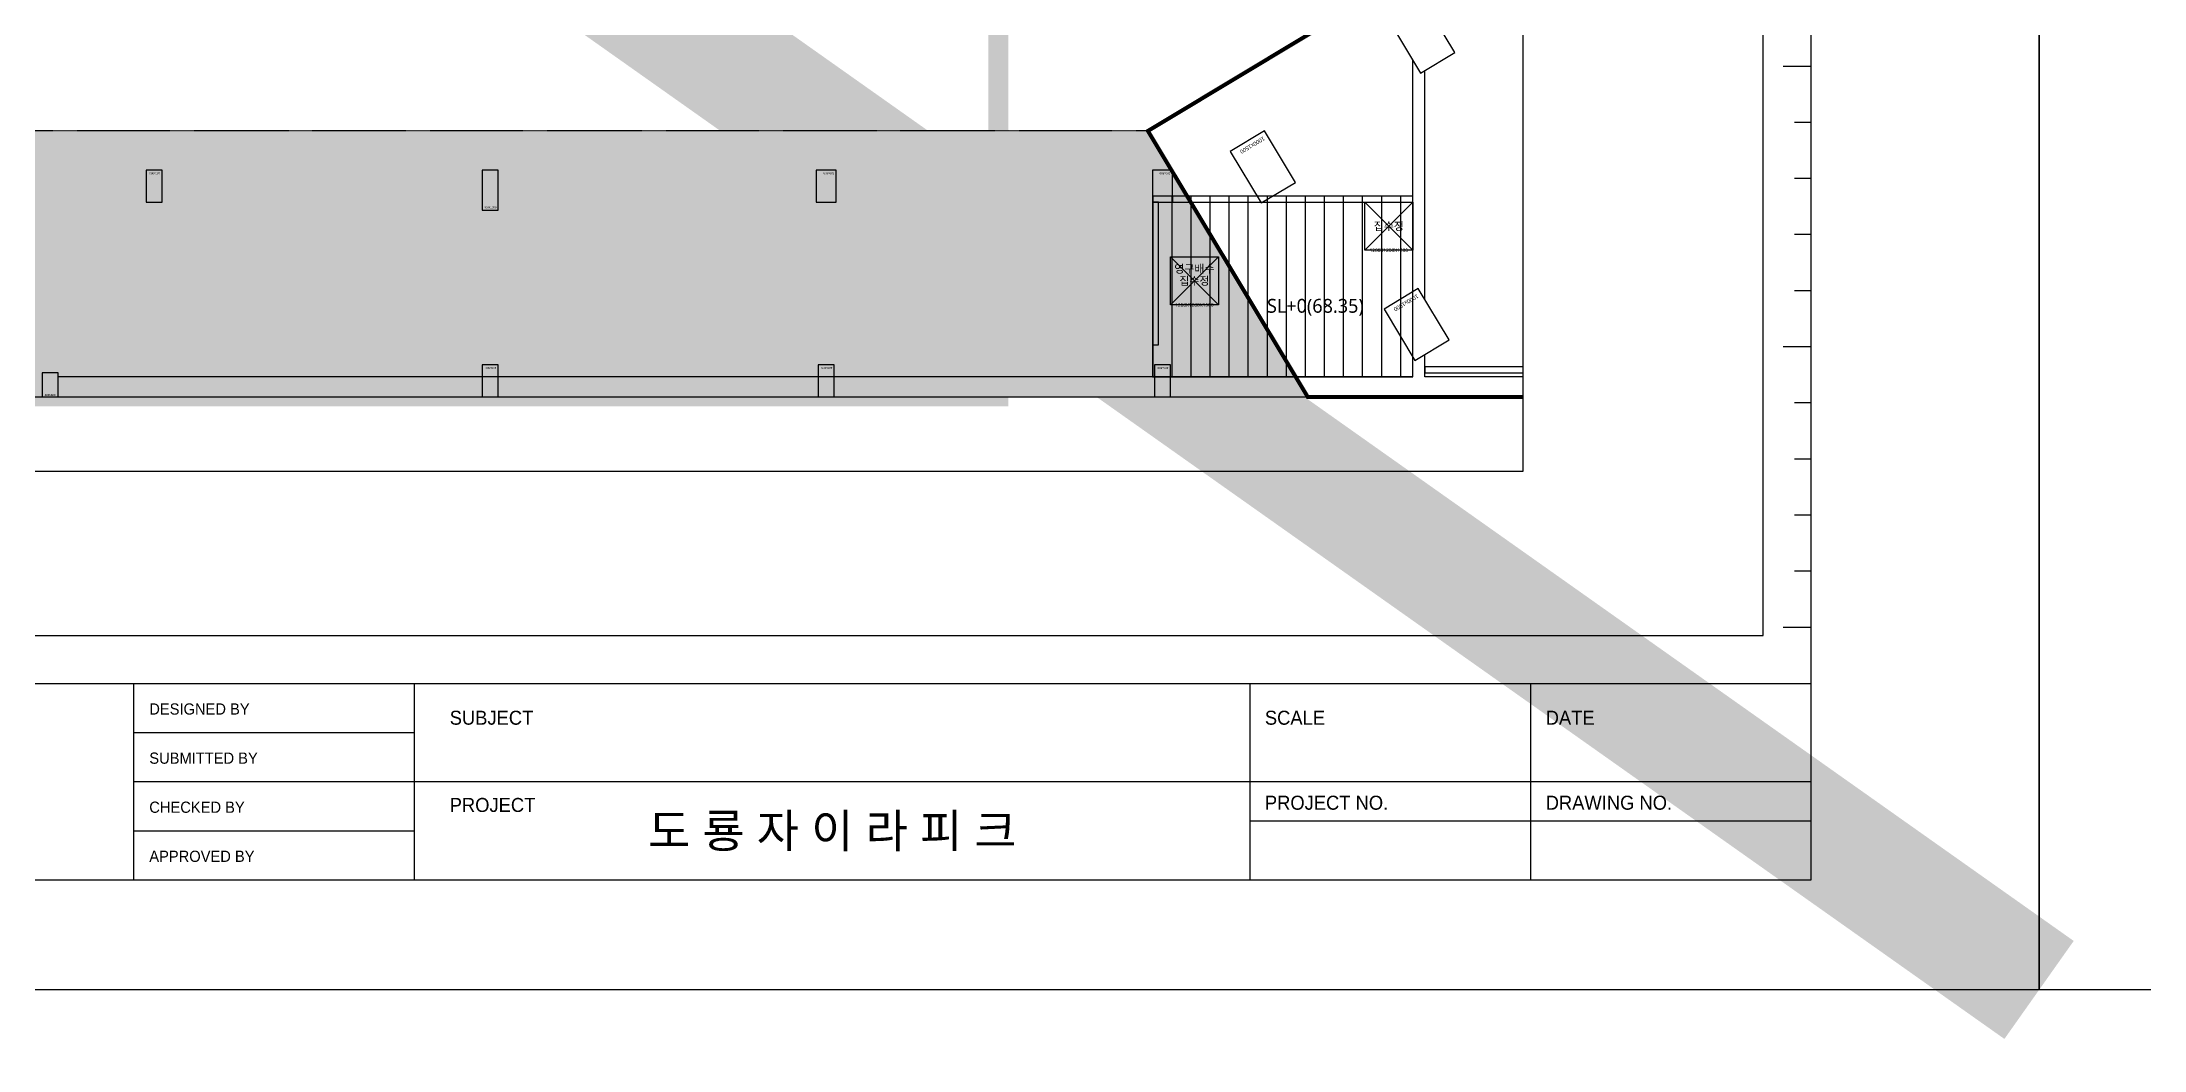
# Model space of a CAD drawing. Header units: millimetres. Extents: x 43843 to 1069877, y 60576 to 148433.
# Drawn here: x 833931 to 886465, y 60576 to 85766 of the extents above; entities that cross this region are included whole.
import ezdxf
from ezdxf.enums import TextEntityAlignment as Align

# ---------------------------------------------------------------- set-up
doc = ezdxf.new("R2010")
doc.units = ezdxf.units.MM
doc.linetypes.add('HID', pattern=[2.5, 1.5, -1])
doc.linetypes.add('HIDDEN', pattern=[0.375, 0.25, -0.125])
for name, color, linetype, plot in [('+S_LEVEL_TEXT(NO PLOT)', 7, 'Continuous', False), ('DEFPOINT', 142, 'Continuous', False), ('S_NOPLOT_251', 251, 'Continuous', False)]:
    doc.layers.add(name, color=color, linetype=linetype, plot=plot)
for name, color, linetype in [('8', 8, 'Continuous'), ('S-FND_OUTLINE_공동주택 기초', 1, 'HID'), ('S-FND_OUTLINE_지하주차장 기초', 4, 'HID'), ('S-HAT', 252, 'Continuous'), ('S-HAT_SLAB LEVEL', 7, 'Continuous'), ('XR-지하주차장$0$A-CON', 2, 'Continuous'), ('XR-지하주차장$0$AA-COL', 2, 'Continuous'), ('XR-지하주차장$1$A-집수정', 4, 'Continuous'), ('기초', 7, 'Continuous')]:
    doc.layers.add(name, color=color, linetype=linetype)
doc.layers.add('JEIL-TXT1', color=7, linetype='Continuous', lineweight=9)
doc.styles.add('BAS_TITLE1', font='')
doc.styles.add('EST', font='')
doc.styles.add('XR-지하주차장$0$Standard', font='arial.ttf')
doc.styles.add('XR-지하주차장$0$맑은고딕', font='malgun.ttf')
doc.styles.add('맑은 고딕', font='malgun.ttf')
doc.styles.get('BAS_TITLE1').set_extended_font_data('HYHeadLine-Medium')
doc.styles.get('EST').set_extended_font_data('HYHeadLine-Medium')

# ---------------------------------------------------------------- blocks, each defined once
blk = doc.blocks.new('zw$9A02')
at = {"color": 7}
for p, q in [((85731, -46331), (85205, -46331)), ((85731, -47383), (85415, -47383)), ((85731, -48434), (85415, -48434)), ((85731, -49486), (85415, -49486)), ((85731, -50537), (85415, -50537)), ((85731, -51589), (85205, -51589)), ((85731, -52641), (85415, -52641)), ((85731, -53692), (85415, -53692)), ((85731, -54744), (85415, -54744)), ((85731, -55796), (85415, -55796)), ((85731, -56847), (85205, -56847))]:
    blk.add_line(p, q, dxfattribs=at)
at = {"color": 4}
for p, q in [((3810, -57899), (85731, -57899)), ((54288, -61579), (54288, -57899)), ((59546, -61579), (59546, -57899)), ((75215, -61579), (75215, -57899)), ((80473, -61579), (80473, -57899)), ((54288, -58819), (59546, -58819)), ((54288, -59739), (85731, -59739)), ((54288, -60659), (59546, -60659)), ((75215, -60475), (85731, -60475))]:
    blk.add_line(p, q, dxfattribs=at)
blk.add_lwpolyline([(0, -63643), (0, 0), (90000, 0), (90000, -63643)], close=True)
blk.add_lwpolyline([(3810, -61579), (85731, -61579), (85731, -3425), (3810, -3425)], close=True, dxfattribs=at)
at = {"layer": 'DEFPOINT', "color": 150}
blk.add_lwpolyline([(4710, -56999), (84831, -56999), (84831, -4325), (4710, -4325)], close=True, dxfattribs=at)
at = {"style": 'BAS_TITLE1'}
for s, height, p in [('DESIGNED BY', 210.32, (54577, -58482)), ('SUBJECT', 262.9, (60208, -58672)), ('SCALE', 262.9, (75488, -58672)), ('DATE', 262.9, (80752, -58672)), ('SUBMITTED BY', 210.32, (54577, -59403)), ('CHECKED BY', 210.3, (54577, -60323)), ('PROJECT', 262.9, (60208, -60307)), ('PROJECT NO.', 262.9, (75488, -60265)), ('DRAWING NO.', 262.9, (80752, -60265)), ('APPROVED BY', 210.32, (54577, -61243))]:
    blk.add_text(s, height=height, dxfattribs=at).set_placement(p)
at = {"layer": 'JEIL-TXT1', "color": 2, "style": 'EST'}
blk.add_text('도 룡 자 이 라 피 크', height=630, dxfattribs=at).set_placement((67380, -60659), align=Align.MIDDLE_CENTER)
blk = doc.blocks.new('zw$D357')
at = {"layer": 'S-HAT'}
h = blk.add_hatch(dxfattribs=at)
h.set_pattern_fill('GRASS', color=256, scale=20)
h.set_pattern_definition([(90, (-331308.68, 2741039.9), (-359.21, 359.21), [95.25, -623.17]), (45, (-331308.7, 2741039.9), (-359.210245, 359.210245), [95.25, -412.75]), (135, (-331308.7, 2741039.9), (-359.210245, -359.210245), [95.25, -412.75])])
h.paths.add_polyline_path([(-65008, -55192), (-61014, -48545), (-9370, -48545), (-5377, -55192)])
at = {"layer": 'S-HAT_SLAB LEVEL', "transparency": 33554559}
h = blk.add_hatch(dxfattribs=at)
h.set_pattern_fill('ANSI31', color=8, scale=150, angle=45)
h.set_pattern_definition([(90, (-331308.57, 62679.2), (-476.25, 0), [])])
h.paths.add_polyline_path([(-9260, -50177), (-9260, -54692), (-2750, -54692), (-2750, -50177)])
blk.add_lwpolyline([(-70457, 878), (0, 878), (0, -57059), (-70457, -57059)], close=True)
at = {"layer": 'S-FND_OUTLINE_공동주택 기초', "linetype": 'HIDDEN', "ltscale": 0.5, "const_width": 100}
blk.add_lwpolyline([(0, -55192), (-5376, -55192), (-9370, -48545), (-5012, -45926), (-5388, -45300), (-3850, -44376), (-3850, -37659), (-6332, -35177), (-10760, -35177), (-10760, -17877), (-220, -17877), (356, -18452)], dxfattribs=at)
at = {"layer": 'S-FND_OUTLINE_지하주차장 기초'}
blk.add_lwpolyline([(-9370, -48545), (-61014, -48545), (-65008, -55192), (-5377, -55192)], close=True, dxfattribs=at)
at = {"layer": 'S-HAT_SLAB LEVEL', "lineweight": -2}
blk.add_lwpolyline([(-2750, -50177), (-9260, -50177), (-9260, -54692), (-2750, -54692)], close=True, dxfattribs=at)
at = {"layer": 'S_NOPLOT_251'}
for points in [[(-9260, -53892), (-9110, -53892), (-9110, -50327), (-9260, -50327)], [(-8760, -50177), (-8760, -50327), (-2750, -50327), (-2750, -50177)]]:
    blk.add_lwpolyline(points, close=True, dxfattribs=at)
blk.add_lwpolyline([(0, -54442), (-2450, -54442), (-2450, -54592), (0, -54592)], dxfattribs=at)
at = {"layer": 'XR-지하주차장$0$A-CON'}
for p, q in [((-2750, -52564), (-2750, -46778)), ((-2450, -52753), (-2450, -47035)), ((-2750, -54692), (-2750, -54195)), ((-2450, -54692), (-2450, -54134)), ((-2750, -54692), (-36610, -54692)), ((0, -54692), (-2450, -54692)), ((-70457, -55192), (0, -55192))]:
    blk.add_line(p, q, dxfattribs=at)
at = {"layer": 'XR-지하주차장$0$AA-COL'}
for points in [[(-3329, -45813), (-2557, -47099), (-1699, -46584), (-2472, -45298)], [(-7312, -49058), (-6539, -50344), (-5682, -49829), (-6455, -48543)], [(-34010, -49527), (-34410, -49527), (-34410, -50327), (-34010, -50327)], [(-26010, -50527), (-25610, -50527), (-25610, -49527), (-26010, -49527)], [(-17160, -49527), (-17660, -49527), (-17660, -50327), (-17160, -50327)], [(-8760, -49527), (-9260, -49527), (-9260, -50327), (-8760, -50327)], [(-3470, -52997), (-2697, -54283), (-1840, -53767), (-2612, -52482)], [(-37010, -55192), (-36610, -55192), (-36610, -54592), (-37010, -54592)], [(-25610, -54392), (-26010, -54392), (-26010, -55192), (-25610, -55192)], [(-17210, -54392), (-17610, -54392), (-17610, -55192), (-17210, -55192)], [(-8810, -54392), (-9210, -54392), (-9210, -55192), (-8810, -55192)]]:
    blk.add_lwpolyline(points, close=True, dxfattribs=at)
at = {"layer": 'XR-지하주차장$1$A-집수정', "lineweight": -3, "ltscale": 0.5}
for p, q in [((-3950, -51527), (-2750, -50327)), ((-3950, -50327), (-2750, -51527)), ((-8810, -51692), (-7610, -52892)), ((-7610, -51692), (-8810, -52892))]:
    blk.add_line(p, q, dxfattribs=at)
for points in [[(-3950, -50327), (-2750, -50327), (-2750, -51527), (-3950, -51527)], [(-8810, -51692), (-7610, -51692), (-7610, -52892), (-8810, -52892)]]:
    blk.add_lwpolyline(points, close=True, dxfattribs=at)
at = {"layer": '기초', "color": 6, "linetype": 'HID', "ltscale": 3, "const_width": 500}
blk.add_lwpolyline([(-56498, -55179), (-56498, -13109), (-51183, -13099), (-51183, -15035), (-51183, -15035), (-51183, -15047), (-37285, -15025), (-37298, -6685), (-14910, -6684), (-14910, -24464), (-14910, -24464), (-14910, -24477), (-13109, -24477), (-13109, -55179)], close=True, dxfattribs=at)
at = {"layer": '+S_LEVEL_TEXT(NO PLOT)', "color": 3, "style": '맑은 고딕'}
blk.add_text('SL+0(68.35)', height=345.77, dxfattribs=at).set_placement((-5185, -53088), align=Align.CENTER)
at = {"layer": 'Defpoints', "style": 'XR-지하주차장$0$Standard'}
for s, height, rotation, p in [('1000x1500', 100, 211, (-6489, -48680)), ('400x800', 50, 180, (-34060, -49577)), ('500x800', 50, 180, (-17210, -49577)), ('500x800', 50, 180, (-8810, -49577)), ('1000x1500', 100, 211, (-2647, -52619)), ('400x800', 50, 180, (-25660, -54442)), ('400x800', 50, 180, (-17260, -54442)), ('400x800', 50, 180, (-8860, -54442))]:
    blk.add_text(s, height=height, rotation=rotation, dxfattribs=at).set_placement(p)
for s, p in [('400x1000', (-25960, -50477)), ('400x600', (-36943, -55169))]:
    blk.add_text(s, height=50, dxfattribs=at).set_placement(p)
at = {"layer": 'Defpoints', "style": 'XR-지하주차장$0$맑은고딕'}
for s, p in [('집수정', (-3350, -50927)), ('영구배수', (-8210, -51992)), ('집수정', (-8210, -52292))]:
    blk.add_text(s, height=200, dxfattribs=at).set_placement(p, align=Align.MIDDLE_CENTER)
for s, p in [('1200X1200X1200', (-3350, -51527)), ('1200X1200X1500', (-8210, -52892))]:
    blk.add_text(s, height=90, dxfattribs=at).set_placement(p, align=Align.MIDDLE)

msp = doc.modelspace()

# ---------------------------------------------------------------- linework, layer by layer
at = {"layer": 'DEFPOINT', "const_width": 3000}
msp.add_lwpolyline([(763842.813, 146933.143), (883842.813, 62076)], dxfattribs=at)

# ---------------------------------------------------------------- block references
at = {"xscale": 1.333333333333333, "yscale": 1.333333333333333, "zscale": 1.333333333333333}
for p in [(763842.813, 146933.143), (883842.813, 146933.143)]:
    msp.add_blockref('zw$9A02', p, dxfattribs=at)
at = {"layer": '8'}
msp.add_blockref('zw$D357', (870941.011, 132088.525), dxfattribs=at)

doc.saveas('drawing.dxf')
